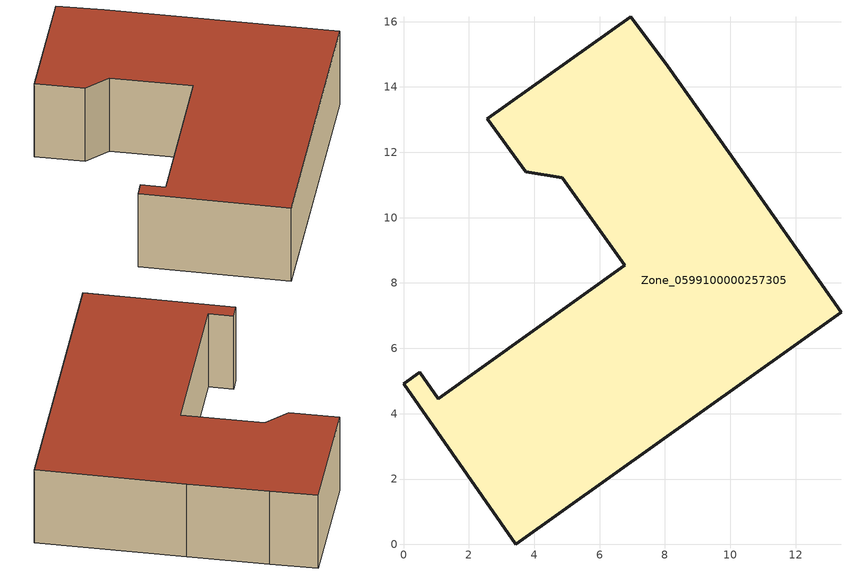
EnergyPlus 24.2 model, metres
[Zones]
Zone_0599100000257305
 floor ground (C_G): 13.39,7.11 3.43,0 0,4.91 0.5,5.27 1.07,4.46 6.77,8.55 4.86,11.22 3.74,11.4 2.57,13.02 6.96,16.15 8.08,14.63 9.96,12 z0
 wall outside (C_F): 6.96,16.15 2.57,13.02 3.74,11.4 4.86,11.22 6.77,8.55 1.07,4.46 0.5,5.27 0,4.91 3.43,0 13.39,7.11 9.96,12 8.08,14.63 6.96,16.15 z0:3.41
 roof outside (C_R): 3.43,0 13.39,7.11 9.96,12 8.08,14.63 6.96,16.15 2.57,13.02 3.74,11.4 4.86,11.22 6.77,8.55 1.07,4.46 0.5,5.27 0,4.91 z3.41
[BUILDING]
Pand.0599100000257305: North Axis=0; Terrain=City; Loads Convergence Tolerance Value=0.04; Temperature Convergence Tolerance Value=0.4; Solar Distribution=FullExterior; Maximum Number of Warmup Days=25; Minimum Number of Warmup Days=1
[Site:Location]
Rotterdam.The.Hague.AP_ZH_NLD Design_Conditions: Latitude=51.96; Longitude=4.45; Time Zone=1; Elevation=-4.5
[SITE:GROUNDTEMPERATURE:BUILDINGSURFACE]
18, 18, 18, 18, 18, 18, 18, 18, 18, 18, 18, 18
[MATERIAL] Thermal Absorptance=0.9; Solar Absorptance=0.7; Visible Absorptance=0.7
Name | Roughness | Thickness | Conductivity | Density | Specific Heat
G.TI.1975-1991 | MediumSmooth | 0.15 | 0.288461 | 540 | 1210
F.TI.1975-1991 | Rough | 0.3 | 0.230769 | 1920 | 840
R.TI.1975-1991 | MediumRough | 0.2 | 0.153846 | 1500 | 1000
[CONSTRUCTION]
C_G: G.TI.1975-1991
C_F: F.TI.1975-1991
C_R: R.TI.1975-1991
[ZONE]
Zone_0599100000257305: Type=1; Multiplier=1; Ceiling Height=Autocalculate; Volume=Autocalculate; Floor Area=autocalculate; Part of Total Floor Area=Yes
[ZONEINFILTRATION:DESIGNFLOWRATE]
Infil_Zone_0599100000257305: Zone or ZoneList or Space or SpaceList=Zone_0599100000257305; Schedule=AlwaysOn; Design Flow Rate Calculation Method=Flow/Area; Flow Rate per Floor Area=0.003; Constant Term Coefficient=1; Temperature Term Coefficient=0; Velocity Term Coefficient=0; Velocity Squared Term Coefficient=0
[HVACTEMPLATE:ZONE:IDEALLOADSAIRSYSTEM]
Zone_0599100000257305: Maximum Heating Supply Air Temperature=50; Minimum Cooling Supply Air Temperature=13; Maximum Heating Supply Air Humidity Ratio=0.0156; Minimum Cooling Supply Air Humidity Ratio=0.0077; Heating Limit=NoLimit; Cooling Limit=NoLimit; Dehumidification Control Type=ConstantSensibleHeatRatio; Cooling Sensible Heat Ratio=0.7; Dehumidification Setpoint=60; Humidification Control Type=None; Humidification Setpoint=30; Outdoor Air Method=None; Outdoor Air Flow Rate per Person=0.00944; Outdoor Air Flow Rate per Zone Floor Area=0; Outdoor Air Flow Rate per Zone=0; Demand Controlled Ventilation Type=None; Outdoor Air Economizer Type=NoEconomizer; Heat Recovery Type=None; Sensible Heat Recovery Effectiveness=0.7; Latent Heat Recovery Effectiveness=0.65
[ZONECONTROL:THERMOSTAT]
ThermostatControl_Zone_0599100000257305: Zone or ZoneList=Zone_0599100000257305; Control Type Schedule=DualSetpointControlType; Control 1=Thermostat_Zone_0599100000257305; Temperature Difference Between Cutout And Setpoint=0
[THERMOSTATSETPOINT:DUALSETPOINT]
Thermostat_Zone_0599100000257305: Heating Setpoint Temperature Schedule=HeatingSetpoint_Zone_0599100000257305; Cooling Setpoint Temperature Schedule=CoolingSetpoint_Zone_0599100000257305
[SCHEDULE:COMPACT]
HeatingSetpoint_Zone_0599100000257305: Through: 12/31, For: AllDays, Until: 24:00, 21
CoolingSetpoint_Zone_0599100000257305: Through: 12/31, For: AllDays, Until: 24:00, 24
DualSetpointControlType: Through: 12/31, For: AllDays, Until: 24:00, 4
AlwaysOn: Through: 12/31, For: AllDays, Until: 24:00, 1
